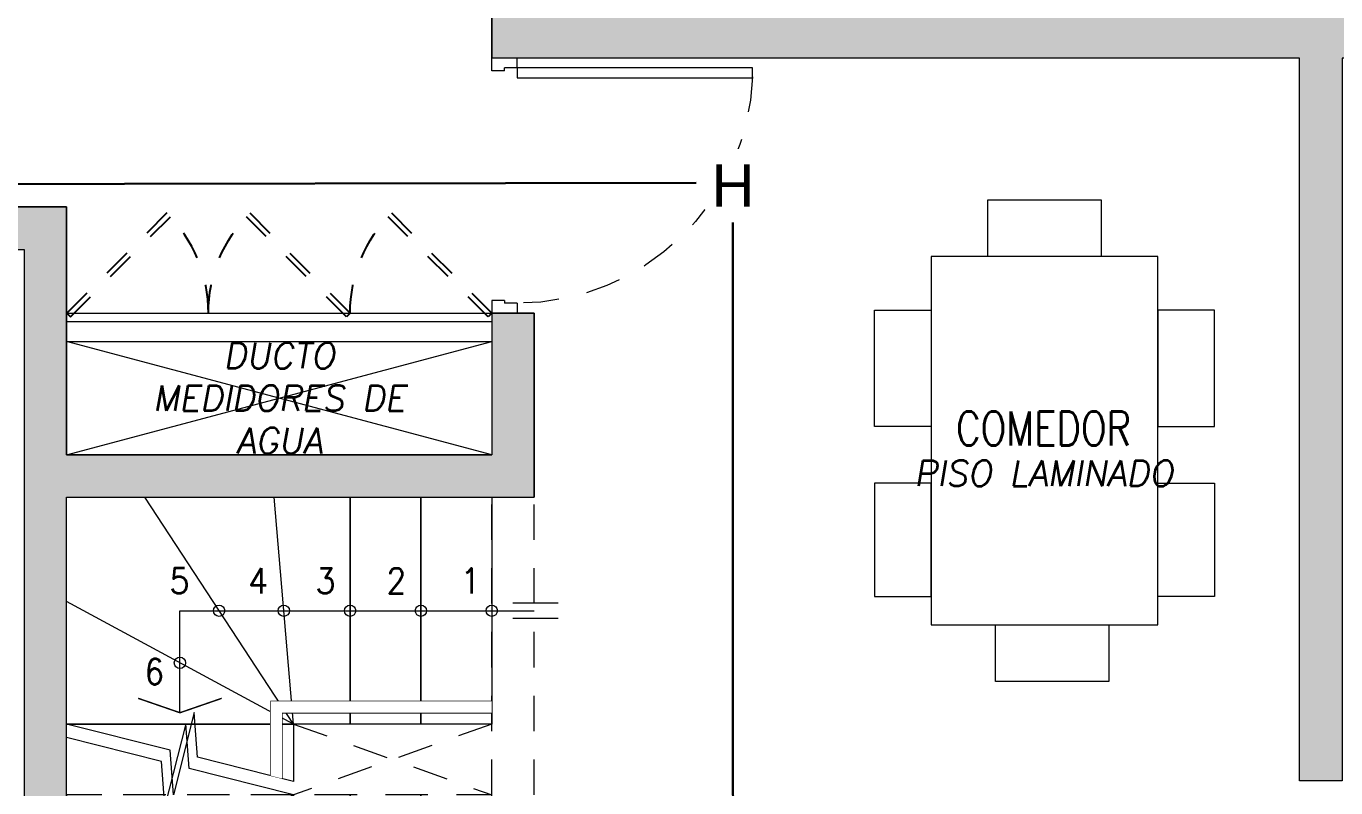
# Model space of a CAD drawing. Header units: millimetres. Extents: x -3 to 53, y -110 to 39.
# Drawn here: x 39.558 to 44.178, y -25.757 to -23.07 of the extents above; entities that cross this region are included whole.
import ezdxf
from ezdxf.enums import TextEntityAlignment as Align

# ---------------------------------------------------------------- set-up
doc = ezdxf.new("R2010")
doc.units = ezdxf.units.MM
doc.set_wipeout_variables(frame=1)
doc.linetypes.add('HIDDEN', pattern=[0.375, 0.25, -0.125])
doc.linetypes.add('HIDDEN2', pattern=[0.1875, 0.125, -0.0625])
for name, color, linetype in [('A-BARANDAS', 8, 'Continuous'), ('A-EST HATCH', 8, 'Continuous'), ('A-EST PLACAS', 8, 'Continuous'), ('A-EST VIGAS', 8, 'HIDDEN2'), ('A-LINEAS', 8, 'Continuous'), ('A-MURO BAJO', 8, 'Continuous'), ('A-PROYECCIONES', 8, 'HIDDEN2'), ('A-TEXTO-ACABADO PISO', 8, 'Continuous'), ('A-TEXTO-INDICACIONES', 8, 'Continuous'), ('DLP_MOBILIARIO', 8, 'Continuous'), ('DLP_TEXTO AMBIENTE', 8, 'Continuous')]:
    doc.layers.add(name, color=color, linetype=linetype)
for name, color, linetype, lineweight in [('A-MUROS', 8, 'Continuous', 30), ('MQ.CANALI DYA', 3, 'LINEAPERPEN', 30), ('MQ.DETECTOR HUMO', 5, 'Continuous', 30)]:
    doc.layers.add(name, color=color, linetype=linetype, lineweight=lineweight)
doc.styles.add('ROMANS', font='ROMANS.shx', dxfattribs={"oblique": 10})
doc.styles.get("Standard").update_dxf_attribs({"font": 'arial.ttf'})
doc.linetypes.add('LINEAPERPEN', pattern='A,0.75,-0.2,["I",Standard,S=0.12,R=0.09,X=0,Y=-0.06],-0.25', length=1.2)

# ---------------------------------------------------------------- blocks, each defined once
blk = doc.blocks.new('DETECTOR DE HUMO 1 EN 75')
blk.add_wipeout([(0.13, 0.13), (0.13, 0.1316), (0.13, 0.1333), (0.1299, 0.1349), (0.1298, 0.1365), (0.1297, 0.1382), (0.1296, 0.1398), (0.1295, 0.1414), (0.1293, 0.143), (0.1292, 0.1447), (0.129, 0.1463), (0.1288, 0.1479), (0.1285, 0.1495), (0.1283, 0.1511), (0.128, 0.1528), (0.1277, 0.1544), (0.1274, 0.156), (0.127, 0.1576), (0.1267, 0.1592), (0.1263, 0.1607), (0.1259, 0.1623), (0.1255, 0.1639), (0.1251, 0.1655), (0.1246, 0.1671), (0.1241, 0.1686), (0.1236, 0.1702), (0.1231, 0.1717), (0.1226, 0.1733), (0.122, 0.1748), (0.1215, 0.1763), (0.1209, 0.1779), (0.1203, 0.1794), (0.1196, 0.1809), (0.119, 0.1824), (0.1183, 0.1839), (0.1176, 0.1854), (0.1169, 0.1868), (0.1162, 0.1883), (0.1155, 0.1897), (0.1147, 0.1912), (0.1139, 0.1926), (0.1131, 0.1941), (0.1123, 0.1955), (0.1115, 0.1969), (0.1106, 0.1983), (0.1098, 0.1997), (0.1089, 0.201), (0.108, 0.2024), (0.1071, 0.2037), (0.1061, 0.2051), (0.1052, 0.2064), (0.1042, 0.2077), (0.1032, 0.209), (0.1022, 0.2103), (0.1012, 0.2116), (0.1002, 0.2129), (0.0991, 0.2141), (0.0981, 0.2154), (0.097, 0.2166), (0.0959, 0.2178), (0.0948, 0.219), (0.0936, 0.2202), (0.0925, 0.2213), (0.0913, 0.2225), (0.0902, 0.2236), (0.089, 0.2248), (0.0878, 0.2259), (0.0866, 0.227), (0.0854, 0.2281), (0.0841, 0.2291), (0.0829, 0.2302), (0.0816, 0.2312), (0.0803, 0.2322), (0.079, 0.2332), (0.0777, 0.2342), (0.0764, 0.2352), (0.0751, 0.2361), (0.0737, 0.2371), (0.0724, 0.238), (0.071, 0.2389), (0.0697, 0.2398), (0.0683, 0.2406), (0.0669, 0.2415), (0.0655, 0.2423), (0.0641, 0.2431), (0.0626, 0.2439), (0.0612, 0.2447), (0.0597, 0.2455), (0.0583, 0.2462), (0.0568, 0.2469), (0.0554, 0.2476), (0.0539, 0.2483), (0.0524, 0.249), (0.0509, 0.2496), (0.0494, 0.2503), (0.0479, 0.2509), (0.0463, 0.2515), (0.0448, 0.252), (0.0433, 0.2526), (0.0417, 0.2531), (0.0402, 0.2536), (0.0386, 0.2541), (0.0371, 0.2546), (0.0355, 0.2551), (0.0339, 0.2555), (0.0323, 0.2559), (0.0307, 0.2563), (0.0292, 0.2567), (0.0276, 0.257), (0.026, 0.2574), (0.0244, 0.2577), (0.0228, 0.258), (0.0211, 0.2583), (0.0195, 0.2585), (0.0179, 0.2588), (0.0163, 0.259), (0.0147, 0.2592), (0.013, 0.2593), (0.0114, 0.2595), (0.0098, 0.2596), (0.0082, 0.2597), (0.0065, 0.2598), (0.0049, 0.2599), (0.0033, 0.26), (0.0016, 0.26), (0, 0.26), (-0.0016, 0.26), (-0.0033, 0.26), (-0.0049, 0.2599), (-0.0065, 0.2598), (-0.0082, 0.2597), (-0.0098, 0.2596), (-0.0114, 0.2595), (-0.013, 0.2593), (-0.0147, 0.2592), (-0.0163, 0.259), (-0.0179, 0.2588), (-0.0195, 0.2585), (-0.0211, 0.2583), (-0.0228, 0.258), (-0.0244, 0.2577), (-0.026, 0.2574), (-0.0276, 0.257), (-0.0292, 0.2567), (-0.0307, 0.2563), (-0.0323, 0.2559), (-0.0339, 0.2555), (-0.0355, 0.2551), (-0.0371, 0.2546), (-0.0386, 0.2541), (-0.0402, 0.2536), (-0.0417, 0.2531), (-0.0433, 0.2526), (-0.0448, 0.252), (-0.0463, 0.2515), (-0.0479, 0.2509), (-0.0494, 0.2503), (-0.0509, 0.2496), (-0.0524, 0.249), (-0.0539, 0.2483), (-0.0554, 0.2476), (-0.0568, 0.2469), (-0.0583, 0.2462), (-0.0597, 0.2455), (-0.0612, 0.2447), (-0.0626, 0.2439), (-0.0641, 0.2431), (-0.0655, 0.2423), (-0.0669, 0.2415), (-0.0683, 0.2406), (-0.0697, 0.2398), (-0.071, 0.2389), (-0.0724, 0.238), (-0.0737, 0.2371), (-0.0751, 0.2361), (-0.0764, 0.2352), (-0.0777, 0.2342), (-0.079, 0.2332), (-0.0803, 0.2322), (-0.0816, 0.2312), (-0.0829, 0.2302), (-0.0841, 0.2291), (-0.0854, 0.2281), (-0.0866, 0.227), (-0.0878, 0.2259), (-0.089, 0.2248), (-0.0902, 0.2236), (-0.0913, 0.2225), (-0.0925, 0.2213), (-0.0936, 0.2202), (-0.0948, 0.219), (-0.0959, 0.2178), (-0.097, 0.2166), (-0.0981, 0.2154), (-0.0991, 0.2141), (-0.1002, 0.2129), (-0.1012, 0.2116), (-0.1022, 0.2103), (-0.1032, 0.209), (-0.1042, 0.2077), (-0.1052, 0.2064), (-0.1061, 0.2051), (-0.1071, 0.2037), (-0.108, 0.2024), (-0.1089, 0.201), (-0.1098, 0.1997), (-0.1106, 0.1983), (-0.1115, 0.1969), (-0.1123, 0.1955), (-0.1131, 0.1941), (-0.1139, 0.1926), (-0.1147, 0.1912), (-0.1155, 0.1897), (-0.1162, 0.1883), (-0.1169, 0.1868), (-0.1176, 0.1854), (-0.1183, 0.1839), (-0.119, 0.1824), (-0.1196, 0.1809), (-0.1203, 0.1794), (-0.1209, 0.1779), (-0.1215, 0.1763), (-0.122, 0.1748), (-0.1226, 0.1733), (-0.1231, 0.1717), (-0.1236, 0.1702), (-0.1241, 0.1686), (-0.1246, 0.1671), (-0.1251, 0.1655), (-0.1255, 0.1639), (-0.1259, 0.1623), (-0.1263, 0.1607), (-0.1267, 0.1592), (-0.127, 0.1576), (-0.1274, 0.156), (-0.1277, 0.1544), (-0.128, 0.1528), (-0.1283, 0.1511), (-0.1285, 0.1495), (-0.1288, 0.1479), (-0.129, 0.1463), (-0.1292, 0.1447), (-0.1293, 0.143), (-0.1295, 0.1414), (-0.1296, 0.1398), (-0.1297, 0.1382), (-0.1298, 0.1365), (-0.1299, 0.1349), (-0.13, 0.1333), (-0.13, 0.1316), (-0.13, 0.13), (-0.13, 0.1284), (-0.13, 0.1267), (-0.1299, 0.1251), (-0.1298, 0.1235), (-0.1297, 0.1218), (-0.1296, 0.1202), (-0.1295, 0.1186), (-0.1293, 0.117), (-0.1292, 0.1153), (-0.129, 0.1137), (-0.1288, 0.1121), (-0.1285, 0.1105), (-0.1283, 0.1089), (-0.128, 0.1072), (-0.1277, 0.1056), (-0.1274, 0.104), (-0.127, 0.1024), (-0.1267, 0.1008), (-0.1263, 0.0993), (-0.1259, 0.0977), (-0.1255, 0.0961), (-0.1251, 0.0945), (-0.1246, 0.0929), (-0.1241, 0.0914), (-0.1236, 0.0898), (-0.1231, 0.0883), (-0.1226, 0.0867), (-0.122, 0.0852), (-0.1215, 0.0837), (-0.1209, 0.0821), (-0.1203, 0.0806), (-0.1196, 0.0791), (-0.119, 0.0776), (-0.1183, 0.0761), (-0.1176, 0.0746), (-0.1169, 0.0732), (-0.1162, 0.0717), (-0.1155, 0.0703), (-0.1147, 0.0688), (-0.1139, 0.0674), (-0.1131, 0.0659), (-0.1123, 0.0645), (-0.1115, 0.0631), (-0.1106, 0.0617), (-0.1098, 0.0603), (-0.1089, 0.059), (-0.108, 0.0576), (-0.1071, 0.0563), (-0.1061, 0.0549), (-0.1052, 0.0536), (-0.1042, 0.0523), (-0.1032, 0.051), (-0.1022, 0.0497), (-0.1012, 0.0484), (-0.1002, 0.0471), (-0.0991, 0.0459), (-0.0981, 0.0446), (-0.097, 0.0434), (-0.0959, 0.0422), (-0.0948, 0.041), (-0.0936, 0.0398), (-0.0925, 0.0387), (-0.0913, 0.0375), (-0.0902, 0.0364), (-0.089, 0.0352), (-0.0878, 0.0341), (-0.0866, 0.033), (-0.0854, 0.0319), (-0.0841, 0.0309), (-0.0829, 0.0298), (-0.0816, 0.0288), (-0.0803, 0.0278), (-0.079, 0.0268), (-0.0777, 0.0258), (-0.0764, 0.0248), (-0.0751, 0.0239), (-0.0737, 0.0229), (-0.0724, 0.022), (-0.071, 0.0211), (-0.0697, 0.0202), (-0.0683, 0.0194), (-0.0669, 0.0185), (-0.0655, 0.0177), (-0.0641, 0.0169), (-0.0626, 0.0161), (-0.0612, 0.0153), (-0.0597, 0.0145), (-0.0583, 0.0138), (-0.0568, 0.0131), (-0.0554, 0.0124), (-0.0539, 0.0117), (-0.0524, 0.011), (-0.0509, 0.0104), (-0.0494, 0.0097), (-0.0479, 0.0091), (-0.0463, 0.0085), (-0.0448, 0.008), (-0.0433, 0.0074), (-0.0417, 0.0069), (-0.0402, 0.0064), (-0.0386, 0.0059), (-0.0371, 0.0054), (-0.0355, 0.0049), (-0.0339, 0.0045), (-0.0323, 0.0041), (-0.0307, 0.0037), (-0.0292, 0.0033), (-0.0276, 0.003), (-0.026, 0.0026), (-0.0244, 0.0023), (-0.0228, 0.002), (-0.0211, 0.0017), (-0.0195, 0.0015), (-0.0179, 0.0012), (-0.0163, 0.001), (-0.0147, 0.0008), (-0.013, 0.0007), (-0.0114, 0.0005), (-0.0098, 0.0004), (-0.0082, 0.0003), (-0.0065, 0.0002), (-0.0049, 0.0001), (-0.0033, 0), (-0.0016, 0), (0, 0), (0.0016, 0), (0.0033, 0), (0.0049, 0.0001), (0.0065, 0.0002), (0.0082, 0.0003), (0.0098, 0.0004), (0.0114, 0.0005), (0.013, 0.0007), (0.0147, 0.0008), (0.0163, 0.001), (0.0179, 0.0012), (0.0195, 0.0015), (0.0211, 0.0017), (0.0228, 0.002), (0.0244, 0.0023), (0.026, 0.0026), (0.0276, 0.003), (0.0292, 0.0033), (0.0307, 0.0037), (0.0323, 0.0041), (0.0339, 0.0045), (0.0355, 0.0049), (0.0371, 0.0054), (0.0386, 0.0059), (0.0402, 0.0064), (0.0417, 0.0069), (0.0433, 0.0074), (0.0448, 0.008), (0.0463, 0.0085), (0.0479, 0.0091), (0.0494, 0.0097), (0.0509, 0.0104), (0.0524, 0.011), (0.0539, 0.0117), (0.0554, 0.0124), (0.0568, 0.0131), (0.0583, 0.0138), (0.0597, 0.0145), (0.0612, 0.0153), (0.0626, 0.0161), (0.0641, 0.0169), (0.0655, 0.0177), (0.0669, 0.0185), (0.0683, 0.0194), (0.0697, 0.0202), (0.071, 0.0211), (0.0724, 0.022), (0.0737, 0.0229), (0.0751, 0.0239), (0.0764, 0.0248), (0.0777, 0.0258), (0.079, 0.0268), (0.0803, 0.0278), (0.0816, 0.0288), (0.0829, 0.0298), (0.0841, 0.0309), (0.0854, 0.0319), (0.0866, 0.033), (0.0878, 0.0341), (0.089, 0.0352), (0.0902, 0.0364), (0.0913, 0.0375), (0.0925, 0.0387), (0.0936, 0.0398), (0.0948, 0.041), (0.0959, 0.0422), (0.097, 0.0434), (0.0981, 0.0446), (0.0991, 0.0459), (0.1002, 0.0471), (0.1012, 0.0484), (0.1022, 0.0497), (0.1032, 0.051), (0.1042, 0.0523), (0.1052, 0.0536), (0.1061, 0.0549), (0.1071, 0.0563), (0.108, 0.0576), (0.1089, 0.059), (0.1098, 0.0603), (0.1106, 0.0617), (0.1115, 0.0631), (0.1123, 0.0645), (0.1131, 0.0659), (0.1139, 0.0674), (0.1147, 0.0688), (0.1155, 0.0703), (0.1162, 0.0717), (0.1169, 0.0732), (0.1176, 0.0746), (0.1183, 0.0761), (0.119, 0.0776), (0.1196, 0.0791), (0.1203, 0.0806), (0.1209, 0.0821), (0.1215, 0.0837), (0.122, 0.0852), (0.1226, 0.0867), (0.1231, 0.0883), (0.1236, 0.0898), (0.1241, 0.0914), (0.1246, 0.0929), (0.1251, 0.0945), (0.1255, 0.0961), (0.1259, 0.0977), (0.1263, 0.0993), (0.1267, 0.1008), (0.127, 0.1024), (0.1274, 0.104), (0.1277, 0.1056), (0.128, 0.1072), (0.1283, 0.1089), (0.1285, 0.1105), (0.1288, 0.1121), (0.129, 0.1137), (0.1292, 0.1153), (0.1293, 0.117), (0.1295, 0.1186), (0.1296, 0.1202), (0.1297, 0.1218), (0.1298, 0.1235), (0.1299, 0.1251), (0.13, 0.1267), (0.13, 0.1284)]).dxf.layer = 'MQ.DETECTOR HUMO'
at = {"layer": 'MQ.DETECTOR HUMO'}
blk.add_text('H', height=0.15, rotation=180, dxfattribs=at).set_placement((0, 0.13), align=Align.MIDDLE_CENTER)
blk = doc.blocks.new('DETECTORES3 TORRE')
at = {"layer": 'MQ.DETECTOR HUMO'}
blk.add_blockref('DETECTOR DE HUMO 1 EN 75', (-0.85, -1.0801), dxfattribs=at)
at = {"layer": 'MQ.CANALI DYA', "elevation": 0}
for points in [[(-4.1337, 1.3163), (-0.97, 1.3163, -0.414214), (-0.85, 1.1963), (-0.85, -0.8201)], [(2.0904, -1.3433), (2.0904, -1.0754, 0.414634), (1.9702, -0.9554), (-0.7203, -0.9593)]]:
    blk.add_lwpolyline(points, format="xyb", dxfattribs=at)
blk = doc.blocks.new('EST.P10')
at = {"layer": 'A-EST HATCH', "lineweight": 0}
h = blk.add_hatch(color=8, dxfattribs=at)
h.dxf.hatch_style = 1
h.paths.add_polyline_path([(10.5, -2.74), (10.5, 3.325), (12.15, 3.325), (12.15, 3.525), (10.35, 3.525), (10.35, 2.65), (8.85, 2.65), (8.85, 3.15), (8.7, 3.15), (8.7, 2.45), (10.35, 2.45), (10.35, -2.74)])
h.paths.add_polyline_path([(31.6, 7.325), (30, 7.325), (30, 10.425), (31.2, 10.425), (31.2, 10.575), (29.85, 10.575), (29.85, 7.175), (31.6, 7.175)])
h.paths.add_polyline_path([(32.4, 10.575), (32.55, 10.575), (32.55, 7.175), (32.4, 7.175)])
h.paths.add_polyline_path([(37.9, 11.05), (38.2, 11.05), (38.2, 10.9), (38.05, 10.9), (38.05, 7.825), (37.9, 7.825)])
h.paths.add_polyline_path([(34.95, 10.425), (34.95, 7.325), (33.35, 7.325), (33.35, 7.175), (35.1, 7.175), (35.1, 10.575), (33.75, 10.575), (33.75, 10.425)])
h.paths.add_polyline_path([(44.2, 10.9), (44.8, 10.9), (44.8, 11.05), (44.05, 11.05), (44.05, 7.65), (45.2, 7.65), (45.2, 7.8), (44.2, 7.8)])
h.paths.add_polyline_path([(46, 11.05), (46, 7.65), (46.15, 7.65), (46.15, 11.05)])
h.paths.add_polyline_path([(46.95, 7.8), (48.55, 7.8), (48.55, 10.9), (47.35, 10.9), (47.35, 11.05), (48.7, 11.05), (48.7, 7.65), (46.95, 7.65)])
h.paths.add_polyline_path([(44.2, -2.65), (44.8, -2.65), (44.8, -2.8), (44.05, -2.8), (44.05, 0.6), (45.2, 0.6), (45.2, 0.45), (44.2, 0.45)])
h.paths.add_polyline_path([(46, -2.8), (46, 0.6), (46.15, 0.6), (46.15, -2.8)])
h.paths.add_polyline_path([(46.95, 0.45), (48.55, 0.45), (48.55, -2.65), (47.35, -2.65), (47.35, -2.8), (48.7, -2.8), (48.7, 0.6), (46.95, 0.6)])
h.paths.add_polyline_path([(41.35, -0.35), (41.2, -0.35), (41.2, -2.65), (41.05, -2.65), (41.05, -2.8), (41.35, -2.8)])
h.paths.add_polyline_path([(31.6, 0.925), (30, 0.925), (30, -2.175), (31.2, -2.175), (31.2, -2.325), (29.85, -2.325), (29.85, 1.075), (31.6, 1.075)])
h.paths.add_polyline_path([(32.4, -2.325), (32.55, -2.325), (32.55, 1.075), (32.4, 1.075)])
h.paths.add_polyline_path([(37.9, -2.8), (38.2, -2.8), (38.2, -2.65), (38.05, -2.65), (38.05, 0.425), (37.9, 0.425)])
h.paths.add_polyline_path([(34.95, -2.175), (34.95, 0.925), (33.35, 0.925), (33.35, 1.075), (35.1, 1.075), (35.1, -2.325), (33.75, -2.325), (33.75, -2.175)])
h.paths.add_polyline_path([(18.45, 7.325), (20.05, 7.325), (20.05, 10.425), (18.85, 10.425), (18.85, 10.575), (20.2, 10.575), (20.2, 7.175), (18.45, 7.175)])
h.paths.add_polyline_path([(17.65, 10.575), (17.5, 10.575), (17.5, 7.175), (17.65, 7.175)])
h.paths.add_polyline_path([(11.85, 11.05), (11.85, 10.9), (12, 10.9), (12, 7.825), (12.15, 7.825), (12.15, 11.05)])
h.paths.add_polyline_path([(22.45, 4.725), (13.05, 4.725), (13.05, 4.875), (16.6, 4.875), (16.6, 6.275), (16.8, 6.275), (16.8, 4.875), (19.7, 4.875), (19.7, 6.275), (19.85, 6.275), (19.85, 4.875), (22.25, 4.875), (22.25, 6.125), (20.6, 6.125), (20.6, 6.275), (22.875, 6.275), (22.875, 6.125), (22.45, 6.125)])
h.paths.add_polyline_path([(15.1, 10.425), (15.1, 7.325), (16.7, 7.325), (16.7, 7.175), (14.95, 7.175), (14.95, 10.575), (16.3, 10.575), (16.3, 10.425)])
h.paths.add_polyline_path([(10.35, 5.8), (8.7, 5.8), (8.7, 5.1), (8.85, 5.1), (8.85, 5.6), (10.35, 5.6), (10.35, 4.725), (12.15, 4.725), (12.15, 4.925), (10.5, 4.925), (10.5, 10.99), (10.35, 10.99)])
h.paths.add_polyline_path([(5.85, 10.9), (5.25, 10.9), (5.25, 11.05), (6, 11.05), (6, 7.65), (4.85, 7.65), (4.85, 7.8), (5.85, 7.8)])
h.paths.add_polyline_path([(4.05, 11.05), (4.05, 7.65), (3.9, 7.65), (3.9, 11.05)])
h.paths.add_polyline_path([(3.1, 7.8), (1.5, 7.8), (1.5, 10.9), (2.7, 10.9), (2.7, 11.05), (1.35, 11.05), (1.35, 7.65), (3.1, 7.65)])
h.paths.add_polyline_path([(4.05, -2.8), (4.05, 0.6), (3.9, 0.6), (3.9, -2.8)])
h.paths.add_polyline_path([(3.1, 0.45), (1.5, 0.45), (1.5, -2.65), (2.7, -2.65), (2.7, -2.8), (1.35, -2.8), (1.35, 0.6), (3.1, 0.6)])
h.paths.add_polyline_path([(8.7, -0.35), (8.85, -0.35), (8.85, -2.65), (9, -2.65), (9, -2.8), (8.7, -2.8)])
h.paths.add_polyline_path([(18.45, 0.925), (20.05, 0.925), (20.05, -2.175), (18.85, -2.175), (18.85, -2.325), (20.2, -2.325), (20.2, 1.075), (18.45, 1.075)])
h.paths.add_polyline_path([(17.65, -2.325), (17.5, -2.325), (17.5, 1.075), (17.65, 1.075)])
h.paths.add_polyline_path([(12.15, -2.8), (11.85, -2.8), (11.85, -2.65), (12, -2.65), (12, 0.425), (12.15, 0.425)])
h.paths.add_polyline_path([(15.1, -2.175), (15.1, 0.925), (16.7, 0.925), (16.7, 1.075), (14.95, 1.075), (14.95, -2.325), (16.3, -2.325), (16.3, -2.175)])
h.paths.add_polyline_path([(39.7, 3.525), (37.9, 3.525), (37.9, 3.375), (39.55, 3.375), (39.55, -2.74), (39.7, -2.74), (39.7, 2.5), (41.35, 2.5), (41.35, 3.15), (41.2, 3.15), (41.2, 2.65), (39.7, 2.65)])
h.paths.add_polyline_path([(6, -2.8), (6, 0.6), (4.85, 0.6), (4.85, 0.45), (5.85, 0.45), (5.85, -2.65), (5.25, -2.65), (5.25, -2.8)])
h.paths.add_polyline_path([(3.0968, 5.55), (2.95, 5.55), (2.95, 6.75), (5.1, 6.75), (5.1, 6.6), (4.65, 6.6), (4.65, 5), (4.45, 5), (4.45, 6.6), (3.1, 6.6), (3.1, 5.55)], flags=17)
h.paths.add_polyline_path([(3.0968, 2.7), (2.95, 2.7), (2.95, 1.5), (5.1, 1.5), (5.1, 1.65), (4.65, 1.65), (4.65, 3.25), (4.45, 3.25), (4.45, 1.65), (3.1, 1.65), (3.1, 2.7)], flags=17)
h.paths.add_polyline_path([(8.8501, 4.2), (6, 4.2), (6, 6.75), (5.85, 6.75), (5.85, 4.2), (3.1, 4.2), (3.1, 4.8), (2.95, 4.8), (2.95, 4.2), (0.15, 4.2), (0.15, 8.25), (0, 8.25), (0, 0), (0.15, 0), (0.15, 4.05), (2.95, 4.05), (2.95, 3.45), (3.1, 3.45), (3.1, 4.05), (5.85, 4.05), (5.85, 1.5), (6, 1.5), (6, 4.05), (8.8501, 4.05)])
h.paths.add_polyline_path([(8.7, 11.05), (8.7, 8.6), (8.85, 8.6), (8.85, 10.9), (9, 10.9), (9, 11.05)])
h.paths.add_polyline_path([(22.9, 4.725), (25, 4.725), (25, 4.875), (23.05, 4.875), (23.05, 8.575), (25, 8.575), (25, 8.725), (23.05, 8.725), (23.05, 10.575), (22.2, 10.575), (22.2, 10.425), (22.9, 10.425)])
h.paths.add_polyline_path([(39.7, 10.99), (39.7, 5.75), (41.35, 5.75), (41.35, 5.1), (41.2, 5.1), (41.2, 5.6), (39.7, 5.6), (39.7, 4.725), (37.9, 4.725), (37.9, 4.875), (39.55, 4.875), (39.55, 10.99)])
h.paths.add_polyline_path([(47.1, 4.2), (49.9, 4.2), (49.9, 8.25), (50.05, 8.25), (50.05, 0), (49.9, 0), (49.9, 4.05), (47.1, 4.05), (47.1, 3.45), (46.95, 3.45), (46.95, 4.05), (44.2, 4.05), (44.2, 1.5), (44.05, 1.5), (44.05, 4.05), (41.1999, 4.05), (41.1999, 4.2), (44.05, 4.2), (44.05, 6.75), (44.2, 6.75), (44.2, 4.2), (46.95, 4.2), (46.95, 4.8), (47.1, 4.8)])
h.paths.add_polyline_path([(41.35, 11.05), (41.05, 11.05), (41.05, 10.9), (41.2, 10.9), (41.2, 8.6), (41.35, 8.6)])
h.paths.add_polyline_path([(46.9532, 5.55), (47.1, 5.55), (47.1, 6.75), (44.95, 6.75), (44.95, 6.6), (45.4, 6.6), (45.4, 5), (45.6, 5), (45.6, 6.6), (46.95, 6.6), (46.95, 5.55)], flags=17)
h.paths.add_polyline_path([(46.9532, 2.7), (47.1, 2.7), (47.1, 1.5), (44.95, 1.5), (44.95, 1.65), (45.4, 1.65), (45.4, 3.25), (45.6, 3.25), (45.6, 1.65), (46.95, 1.65), (46.95, 2.7)], flags=17)
h.paths.add_polyline_path([(26.7, 4.725), (26.85, 4.725), (26.85, 8.725), (26.7, 8.725)])
h.paths.add_polyline_path([(27.15, 10.425), (27.85, 10.425), (27.85, 10.575), (27, 10.575), (27, 4.725), (27.15, 4.725)])
h.paths.add_polyline_path([(27.6, 6.125), (27.6, 4.725), (37, 4.725), (37, 4.875), (33.45, 4.875), (33.45, 6.275), (33.25, 6.275), (33.25, 4.875), (30.35, 4.875), (30.35, 6.275), (30.2, 6.275), (30.2, 4.875), (27.8, 4.875), (27.8, 6.125), (29.45, 6.125), (29.45, 6.275), (27.175, 6.275), (27.175, 6.125)])
h.paths.add_polyline_path([(21.05, 1.975), (21.05, 2.125), (22.85, 2.125), (22.85, 3.375), (20.3, 3.375), (20.3, 1.975), (20.15, 1.975), (20.15, 3.375), (16.8, 3.375), (16.8, 1.975), (16.6, 1.975), (16.6, 3.375), (13.05, 3.375), (13.05, 3.525), (23.05, 3.525), (23.05, 1.975)])
h.paths.add_polyline_path([(23.05, 1.95), (23.05, -1.775), (26.7, -1.775), (26.7, 0.875), (24.35, 0.875), (24.35, 1.425), (24.05, 1.425), (24.05, 1.575), (24.5, 1.575), (24.5, 1.025), (26.7, 1.025), (26.7, 3.375), (24.05, 3.375), (24.05, 3.525), (26.85, 3.525), (26.85, -1.925), (23.05, -1.925), (23.05, -2.325), (22.2, -2.325), (22.2, -2.175), (22.9, -2.175), (22.9, 1.95)])
h.paths.add_polyline_path([(29, 1.975), (29, 2.125), (27.2, 2.125), (27.2, 3.375), (29.75, 3.375), (29.75, 1.975), (29.9, 1.975), (29.9, 3.375), (33.25, 3.375), (33.25, 1.975), (33.45, 1.975), (33.45, 3.375), (37, 3.375), (37, 3.525), (27, 3.525), (27, 1.975)])
h.paths.add_polyline_path([(27, 1.95), (27, -2.325), (27.85, -2.325), (27.85, -2.175), (27.15, -2.175), (27.15, 1.95)])
at = {"layer": 'A-EST PLACAS', "color": 8, "lineweight": 0}
for points in [[(47.1, 4.2), (49.9, 4.2), (49.9, 8.25), (50.05, 8.25), (50.05, 0), (49.9, 0), (49.9, 4.05), (47.1, 4.05), (47.1, 3.45), (46.95, 3.45), (46.95, 4.05), (44.2, 4.05), (44.2, 1.5), (44.05, 1.5), (44.05, 4.05), (41.1999, 4.05), (41.1999, 4.2), (44.05, 4.2), (44.05, 6.75), (44.2, 6.75), (44.2, 4.2), (46.95, 4.2), (46.95, 4.8), (47.1, 4.8)], [(39.7, 3.525), (37.9, 3.525), (37.9, 3.375), (39.55, 3.375), (39.55, -2.74), (39.7, -2.74), (39.7, 2.5), (41.35, 2.5), (41.35, 3.15), (41.2, 3.15), (41.2, 2.65), (39.7, 2.65)]]:
    blk.add_lwpolyline(points, close=True, dxfattribs=at)
at = {"layer": 'A-EST VIGAS', "color": 8, "lineweight": 0}
for p, q in [((41.2, -0.35), (41.2, 2.5)), ((41.35, -0.35), (41.35, 2.5))]:
    blk.add_line(p, q, dxfattribs=at)
blk = doc.blocks.new('*U143')
at = {"color": 8, "lineweight": 0}
for p, q in [((0.01, 0.855), (0.01, 0.9)), ((0.1, 0.865), (0.1, 0.9)), ((0.055, 0.855), (0.01, 0.855)), ((0.1, 0.865), (0.055, 0.865)), ((0.055, 0.855), (0.055, 0.865)), ((0.055, 0.045), (0.01, 0.045)), ((0.01, 0.045), (0.01, 0)), ((0.055, 0.045), (0.055, 0.035)), ((0.1, 0.035), (0.055, 0.035)), ((0.1, 0.035), (0.1, 0))]:
    blk.add_line(p, q, dxfattribs=at)
blk.add_lwpolyline([(0.93, 0.07), (0.93, 0.035), (0.1, 0.035), (0.1, 0.07)], close=True, dxfattribs=at)
at = {"color": 8, "linetype": 'HIDDEN2', "lineweight": 0}
blk.add_arc((0.0995, 0.0339), 0.8311, 2.2301, 89.9672, dxfattribs=at)
blk = doc.blocks.new('A$Cb5611ba7')
at = {"color": 8, "lineweight": 0}
for points in [[(0.1, 0.2), (0.1, 0), (0.5, 0), (0.5, 0.2)], [(1.11, 0.2), (1.11, 0), (0.7, 0), (0.7, 0.2)], [(0, 0), (0, -0.8), (1.3, -0.8), (1.3, 0)], [(1.5, -0.6), (1.3, -0.6), (1.3, -0.2), (1.5, -0.2)], [(0.1, -1), (0.1, -0.8), (0.5, -0.8), (0.5, -1)], [(1.11, -1), (1.11, -0.8), (0.7, -0.8), (0.7, -1)]]:
    blk.add_lwpolyline(points, close=True, dxfattribs=at)
blk = doc.blocks.new('ESC1')
at = {"layer": 'A-BARANDAS', "color": 8, "lineweight": 0}
blk.add_lwpolyline([(-0.76, 0.9923), (-0.76, 0.76), (-1.5, 0.76), (-1.5, 0.72), (-0.72, 0.72), (-0.72, 0.9821)], dxfattribs=at)
at = {"layer": 'A-LINEAS', "color": 8, "linetype": 'Continuous', "lineweight": 0}
for points in [[(-0.8, 1.05), (-0.4323, 0.9569), (-0.4206, 0.7993), (-0.347, 1.0901), (-0.3353, 0.9324), (0, 0.8475)], [(-0.8, 1.0024), (-0.4622, 0.9169), (-0.4506, 0.7592), (-0.377, 1.0501), (-0.3653, 0.8924), (-0.0003, 0.8)], [(-0.4, 0.7601), (-0.4, 0.4), (-1.65, 0.4)]]:
    blk.add_lwpolyline(points, dxfattribs=at)
at = {"layer": 'A-LINEAS', "color": 8, "lineweight": 0, "const_width": 0.005}
for points in [[(-0.2526, 0.7092), (-0.4, 0.7601), (-0.5474, 0.7092)], [(-1.5742, 0.4271), (-1.7349, 0.4271)], [(-1.5742, 0.3729), (-1.7349, 0.3729)]]:
    blk.add_lwpolyline(points, dxfattribs=at)
at = {"layer": 'A-LINEAS', "color": 8, "linetype": 'Continuous', "lineweight": 0}
for centre in [(-0.4, 0.5839), (-1.5, 0.4), (-1.25, 0.4), (-1, 0.4), (-0.7663, 0.4), (-0.5381, 0.4)]:
    blk.add_circle(centre, 0.02, dxfattribs=at)
at = {"layer": 'A-MURO BAJO', "color": 8, "lineweight": 0}
for points in [[(-0.0003, 0.8), (-0.8, 0.8), (-0.8, 1.0024)], [(-0.8, 0.8), (-0.7326, 0)], [(-0.8, 0.8), (-0.2763, 0)], [(-0.8, 0.8), (0, 0.3675)]]:
    blk.add_lwpolyline(points, dxfattribs=at)
for points in [[(-1.5, 0.8), (-1.25, 0.8), (-1.25, 0), (-1.5, 0)], [(-1.25, 0.8), (-1, 0.8), (-1, 0), (-1.25, 0)], [(-1, 0.8), (0, 0.8), (0, 0), (-1, 0)]]:
    blk.add_lwpolyline(points, close=True, dxfattribs=at)
at = {"layer": 'A-PROYECCIONES', "color": 8, "lineweight": 0}
for points in [[(-1.5, 1.05), (-1.25, 1.05), (-1.25, 1.85), (-1.5, 1.85)], [(-1.25, 1.05), (-1, 1.05), (-1, 1.85), (-1.25, 1.85)], [(-1, 1.05), (0, 1.05), (0, 1.85), (-1, 1.85)]]:
    blk.add_lwpolyline(points, close=True, dxfattribs=at)
for points in [[(-0.8, 1.05), (-0.7326, 1.85)], [(-0.8, 1.05), (-0.2763, 1.85)], [(-0.8, 1.05), (0, 1.4825)], [(-1.5, 1.05), (-1.5, 0.8), (-0.8, 1.05)], [(-0.8, 0.8), (-1.5, 1.05)], [(-0.8, 1.05), (0, 1.05), (0, 0.8475)]]:
    blk.add_lwpolyline(points, dxfattribs=at)
at = {"color": 8, "lineweight": 0}
blk.add_wipeout([(-1.5, 0.76), (-1.5, 0.72), (-0.72, 0.72), (-0.72, 0.9821), (-0.76, 0.9923), (-0.76, 0.76)], dxfattribs=at).dxf.layer = 'A-BARANDAS'
blk = doc.blocks.new('*U140')
at = {"linetype": 'HIDDEN', "ltscale": 0.2}
for p, q in [((0.3534, 0.3534), (0, 0)), ((0.0127, -0.0127), (0.3656, 0.3401)), ((0, 0), (0.0127, -0.0127))]:
    blk.add_line(p, q, dxfattribs=at)
blk.add_arc((0, 0), 0.4995, 0, 45, dxfattribs=at)
blk = doc.blocks.new('DPTO 65_D1')
at = {"layer": 'A-LINEAS', "color": 8, "lineweight": 0}
for p, q in [((1.4999, 1.475), (-0.0001, 1.075)), ((0, 1.475), (1.4999, 1.075))]:
    blk.add_line(p, q, dxfattribs=at)
at = {"layer": 'A-MURO BAJO', "color": 8, "lineweight": 0}
blk.add_line((1.4999, 1.075), (-0.0001, 1.075), dxfattribs=at)
at = {"layer": 'A-MUROS', "color": 8, "lineweight": 0}
for p, q in [((-3.0001, 2.625), (-2.8501, 2.625)), ((-2.8501, 2.625), (-2.8501, 0.075)), ((1.4999, 1.475), (0, 1.475)), ((0, 0.975), (0, 1.475)), ((1.4999, 0.6), (1.4999, 1.475)), ((0, 0.975), (-0.1501, 0.975)), ((-2.8501, 0.075), (0, 0.075)), ((0, 0.075), (0, -0.075))]:
    blk.add_line(p, q, dxfattribs=at)
at = {"layer": 'DLP_MOBILIARIO', "color": 8, "lineweight": 0}
for p, q in [((1.4999, 1.005), (0, 1.005)), ((1.4999, 0.975), (0, 0.975))]:
    blk.add_line(p, q, dxfattribs=at)
blk.add_lwpolyline([(-1.7767, 2.0751), (-2.1767, 2.0751), (-2.1767, 2.2751), (-1.7767, 2.2751)], close=True, dxfattribs=at)
at = {"color": 8, "lineweight": 0}
blk.add_blockref('ESC1', (1.4999, 1.625), dxfattribs=at)
at = {"layer": 'A-PROYECCIONES', "color": 8, "lineweight": 0, "ltscale": 0.25, "xscale": -1, "rotation": 180}
for p in [(0, 0.975), (0.5, 0.975)]:
    blk.add_blockref('*U140', p, dxfattribs=at)
at = {"layer": 'A-PROYECCIONES', "color": 8, "lineweight": 0, "ltscale": 0.25, "rotation": 180}
blk.add_blockref('*U140', (1.499, 0.975), dxfattribs=at)
at = {"layer": 'DLP_MOBILIARIO', "color": 8, "lineweight": 0, "rotation": 270}
blk.add_blockref('A$Cb5611ba7', (-1.5501, 2.0751), dxfattribs=at)
at = {"layer": 'DLP_MOBILIARIO', "color": 8, "lineweight": 0, "xscale": -1}
blk.add_blockref('*U143', (0.01, 0.075), dxfattribs=at)
at = {"layer": 'A-MUROS', "color": 8, "lineweight": 0}
for p, q in [((1.4999, 3.4751), (1.4999, 1.625)), ((1.4999, 1.625), (-0.1501, 1.625)), ((-0.1501, 0.975), (-0.1501, 1.625))]:
    blk.add_line(p, q, dxfattribs=at)
blk = doc.blocks.new('DPTO 75_D11')
at = {"layer": 'A-MUROS', "color": 8, "lineweight": 0}
blk.add_line((0, 0), (-1.8, 0), dxfattribs=at)
blk = doc.blocks.new('TEXTO AMBIENTES P10')
at = {"layer": 'A-TEXTO-ACABADO PISO', "color": 8, "lineweight": 0, "insert": (41.7968, -8.4202), "char_height": 0.09, "attachment_point": 2, "rotation": 360, "style": 'ROMANS'}
blk.add_mtext_dynamic_manual_height_columns('PISO LAMINADO', width=1.20225, gutter_width=12.5, heights=[0], dxfattribs=at)
at = {"layer": 'DLP_TEXTO AMBIENTE', "color": 8, "lineweight": 0, "style": 'ROMANS', "width": 0.8}
blk.add_text('COMEDOR', height=0.12, dxfattribs=at).set_placement((41.7967, -8.3666), align=Align.CENTER)
blk = doc.blocks.new('TEXTO NOTAS P10')
at = {"layer": 'A-TEXTO-INDICACIONES', "style": 'ROMANS', "width": 0.9}
for s, p in [('5', (38.7832, -8.8895)), ('4', (39.0606, -8.8895)), ('3', (39.2982, -8.8895)), ('2', (39.5482, -8.8895)), ('1', (39.8098, -8.8895)), ('6', (38.6943, -9.21))]:
    blk.add_text(s, height=0.09, dxfattribs=at).set_placement(p, align=Align.RIGHT)
blk = doc.blocks.new('TEXTO DUCTOS PT')
at = {"layer": 'A-TEXTO-INDICACIONES', "insert": (39.1, -8.2), "char_height": 0.09, "width": 1.064578, "attachment_point": 5, "style": 'ROMANS'}
blk.add_mtext('\\pxsm1,qc,t16;DUCTO MEDIDORES DE AGUA', dxfattribs=at)
blk = doc.blocks.new('arq.')
at = {"layer": 'A-EST PLACAS', "color": 8}
blk.add_blockref('EST.P10', (101.2127, -25.3388), dxfattribs=at)
at = {"color": 8, "xscale": -1}
blk.add_blockref('DPTO 65_D1', (142.4126, -21.2138), dxfattribs=at)
at = {"color": 8, "rotation": 180}
blk.add_blockref('DPTO 65_D1', (142.4126, -21.2138), dxfattribs=at)
at = {"color": 8, "xscale": -1}
blk.add_blockref('DPTO 75_D11', (139.1127, -21.8138), dxfattribs=at)
at = {"layer": 'A-TEXTO-INDICACIONES', "color": 8}
blk.add_blockref('TEXTO NOTAS P10', (102.5627, -14.2888), dxfattribs=at)
at = {"layer": 'A-TEXTO-INDICACIONES', "color": 8, "lineweight": 0}
blk.add_blockref('TEXTO DUCTOS PT', (102.5627, -14.2888), dxfattribs=at)
at = {"layer": 'DLP_TEXTO AMBIENTE', "color": 8}
blk.add_blockref('TEXTO AMBIENTES P10', (102.5627, -14.2888), dxfattribs=at)

msp = doc.modelspace()

# ---------------------------------------------------------------- block references
at = {"color": 7}
msp.add_blockref('arq.', (-101.2125, -1.8936), dxfattribs=at)

# ---------------------------------------------------------------- next in the draw order: block references
at = {"layer": 'MQ.CANALI DYA', "rotation": 180}
msp.add_blockref('DETECTORES3 TORRE', (41.201, -24.5824), dxfattribs=at)

doc.saveas('drawing.dxf')
